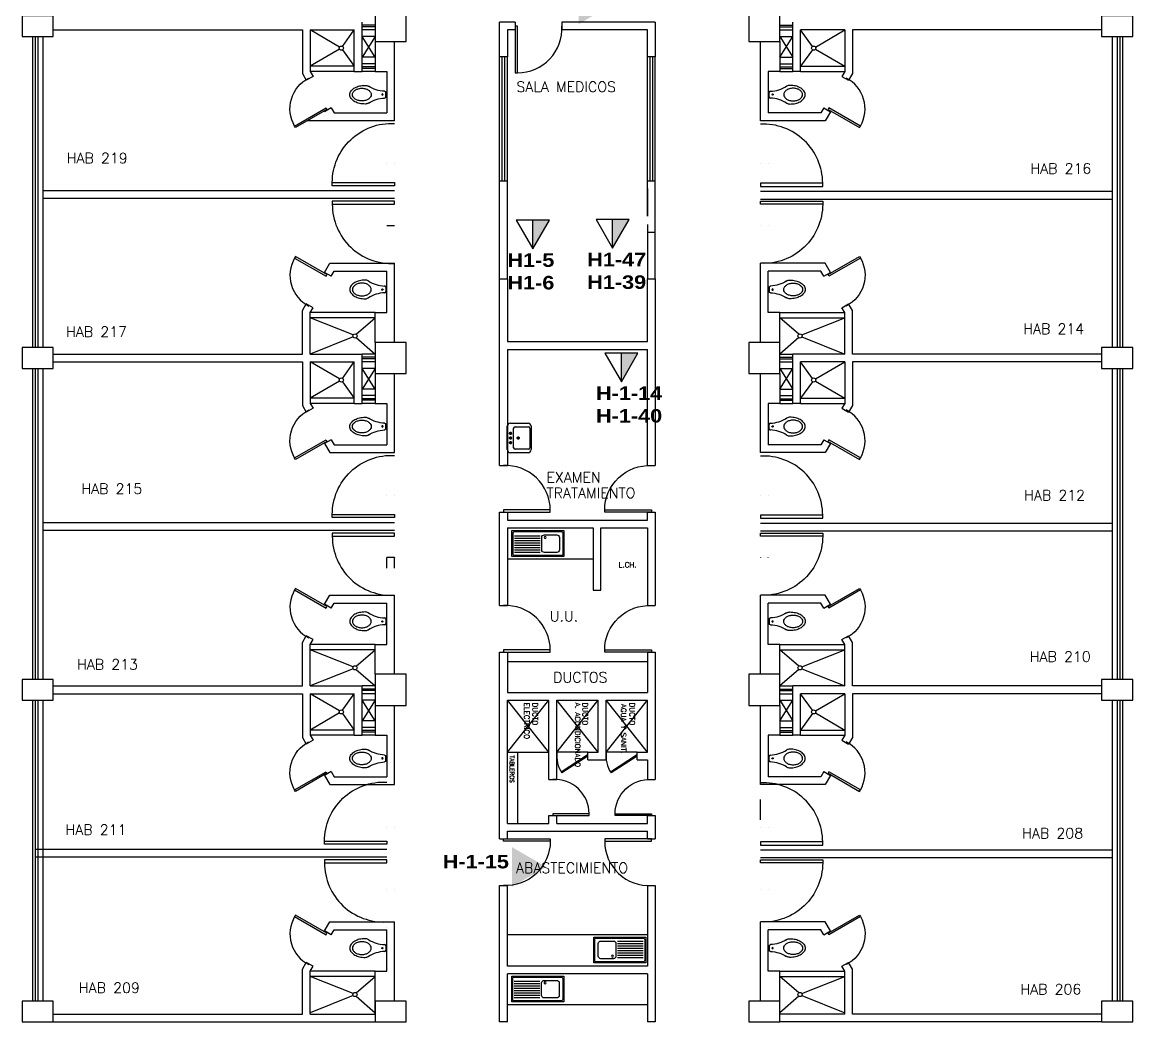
# Model space of a CAD drawing. Header units: metres. Extents: x 51 to 18146, y -212 to 18074.
# Drawn here: x 116.34 to 137.74, y 559.37 to 578.64 of the extents above; entities that cross this region are included whole.
import ezdxf

# ---------------------------------------------------------------- set-up
doc = ezdxf.new("R2010")
doc.units = ezdxf.units.M
doc.layers.get('0').update_dxf_attribs({"color": 250})
for name, color, linetype in [('AY', 1, 'Continuous'), ('COL', 2, 'Continuous'), ('ETIQUETADO RACK (H)', 3, 'Continuous'), ('ETIQUETAS RACK (G)', 3, 'Continuous'), ('MU', 1, 'Continuous'), ('NO', 250, 'Continuous'), ('PA', 7, 'Continuous'), ('PU', 1, 'Continuous'), ('ROTULADO', 7, 'Continuous'), ('SA', 1, 'Continuous'), ('VE', 5, 'Continuous')]:
    doc.layers.add(name, color=color, linetype=linetype)
doc.layers.get('0').freeze()
doc.styles.add('datos', font='ariblk.ttf', dxfattribs={"height": 300})
doc.styles.add('ROMANS', font='romans', dxfattribs={"height": 0.13})

# ---------------------------------------------------------------- blocks, each defined once
blk = doc.blocks.new('AS-03')
at = {"color": 0}
for p, q in [((-0.278, -0.098), (-0.278, 0.242)), ((-0.218, 0.302), (0.232, 0.302)), ((-0.053, 0.242), (-0.113, 0.242)), ((-0.083, 0.272), (-0.083, 0.212)), ((0.037, 0.242), (-0.023, 0.242)), ((0.007, 0.272), (0.007, 0.212)), ((0.127, 0.242), (0.067, 0.242)), ((0.097, 0.272), (0.097, 0.212)), ((0.292, 0.242), (0.292, -0.098)), ((-0.211, -0.103), (-0.211, 0.152)), ((-0.181, 0.182), (0.194, 0.182)), ((0.037, 0.092), (-0.023, 0.092)), ((0.007, 0.122), (0.007, 0.062)), ((0.224, 0.152), (0.224, -0.103)), ((0.232, -0.158), (-0.218, -0.158)), ((0.194, -0.133), (-0.181, -0.133))]:
    blk.add_line(p, q, dxfattribs=at)
for centre in [(-0.083, 0.242), (0.007, 0.242), (0.097, 0.242), (0.007, 0.092)]:
    blk.add_circle(centre, 0.02, dxfattribs=at)
for centre, radius, start, end in [((-0.218, 0.242), 0.06, 90, 180), ((0.232, 0.242), 0.06, 0, 90), ((-0.181, 0.152), 0.03, 90, 180), ((0.194, 0.152), 0.03, 0, 90), ((-0.218, -0.098), 0.06, 180, 270), ((-0.181, -0.103), 0.03, 180, 270), ((0.194, -0.103), 0.03, 270, 0), ((0.232, -0.098), 0.06, 270, 0)]:
    blk.add_arc(centre, radius, start, end, dxfattribs=at)
blk = doc.blocks.new('AS-07')
at = {"color": 0}
for p, q in [((0.446, 0.149), (-0.048, 0.149)), ((0.446, 0.104), (-0.048, 0.104)), ((0.446, 0.059), (-0.048, 0.059)), ((0.446, 0.014), (-0.048, 0.014)), ((0.446, -0.031), (-0.048, -0.031)), ((0.446, -0.076), (-0.048, -0.076)), ((0.446, -0.121), (-0.048, -0.121)), ((0.446, -0.166), (-0.048, -0.166))]:
    blk.add_line(p, q, dxfattribs=at)
blk.add_lwpolyline([(-0.507, 0.25), (-0.507, -0.25), (0.493, -0.25), (0.493, 0.25)], close=True, dxfattribs=at)
for points in [[(-0.487, 0.2), (-0.487, -0.2, 0.414214), (-0.457, -0.23), (0.443, -0.23, 0.414214), (0.473, -0.2), (0.473, 0.2, 0.414214), (0.443, 0.23), (-0.457, 0.23, 0.414214)], [(-0.421, 0.117), (-0.421, -0.123, 0.414214), (-0.371, -0.173), (-0.131, -0.173, 0.414214), (-0.081, -0.123), (-0.081, 0.117, 0.414214), (-0.131, 0.167), (-0.371, 0.167, 0.414214)]]:
    blk.add_lwpolyline(points, format="xyb", close=True, dxfattribs=at)
blk.add_circle((-0.147, 0.118), 0.02, dxfattribs=at)
blk = doc.blocks.new('AS-14')
at = {"color": 0}
blk.add_line((-0.046, 0.483), (0.036, 0.483), dxfattribs=at)
for points in [[(-0.162, 0.158, 0.022879), (-0.17, 0.146, 0.128162), (-0.185, 0.088, 0.055069), (-0.173, -0.023, 0.068879), (-0.14, -0.11, 0.105724), (-0.079, -0.182, 0.165058), (-0.005, -0.207, 0.165058), (0.069, -0.182, 0.105724), (0.13, -0.11, 0.068879), (0.163, -0.023, 0.055069), (0.175, 0.088, 0.128162)], [(0.175, 0.088, 0.128162), (0.16, 0.146, 0.022879), (0.152, 0.158, 0.085166)]]:
    blk.add_lwpolyline(points, format="xyb", dxfattribs=at)
blk.add_lwpolyline([(-0.125, 0.023, 0.068446), (-0.116, -0.049, 0.080596), (-0.09, -0.105, 0.107056), (-0.047, -0.145, 0.138156), (-0.003, -0.158, 0.138156), (0.041, -0.145, 0.107056), (0.083, -0.105, 0.080596), (0.109, -0.049, 0.068446), (0.119, 0.023, 0.068446), (0.109, 0.095, 0.080596), (0.083, 0.151, 0.107056), (0.041, 0.191, 0.138156), (-0.003, 0.203, 0.138156), (-0.047, 0.191, 0.107056), (-0.09, 0.151, 0.080596), (-0.116, 0.095, 0.068446)], format="xyb", close=True, dxfattribs=at)
blk.add_circle((-0.002, 0.42), 0.0125, dxfattribs=at)
for centre, radius, start, end in [((-0.7, 0.487), 0.63, 327.6068, 357.4769), ((-0.046, 0.458), 0.025, 90, 177.4769), ((0.036, 0.458), 0.025, 2.5231, 90), ((0.69, 0.487), 0.63, 182.5231, 212.3932)]:
    blk.add_arc(centre, radius, start, end, dxfattribs=at)
blk = doc.blocks.new('P-DE')
at = {"color": 0}
blk.add_lwpolyline([(-0.05, 1), (-0.05, 0), (0, 0), (0, 1), (-0.05, 1, 0.429311), (-1, 0, 3.280951)], format="xyb", dxfattribs=at)
blk = doc.blocks.new('-COL60-')
at = {"color": 0}
blk.add_lwpolyline([(-0.3, 0.3), (-0.3, -0.3), (0.3, -0.3), (0.3, 0.3)], close=True, dxfattribs=at)
blk = doc.blocks.new('P-IZ')
at = {"color": 0}
blk.add_lwpolyline([(0.05, 1), (0.05, 0), (0, 0), (0, 1), (0.05, 1, -0.429311), (1, 0, -3.280951)], format="xyb", dxfattribs=at)
blk = doc.blocks.new('puinto doble')
at = {"layer": 'ROTULADO'}
h = blk.add_hatch(color=3, dxfattribs=at)
h.dxf.hatch_style = 1
h.paths.add_polyline_path([(132.601, 384.694), (132.601, 384.375), (133.154, 384.375)])
blk.add_lwpolyline([(133.154, 384.375), (132.601, 384.694), (132.601, 384.055)], close=True, dxfattribs=at)
blk.add_lwpolyline([(133.154, 384.375), (132.601, 384.375)], dxfattribs=at)

msp = doc.modelspace()

# ---------------------------------------------------------------- hatches: boundary and pattern name
at = {"layer": 'ETIQUETADO RACK (H)', "transparency": 33554687}
h = msp.add_hatch(color=256, dxfattribs=at)
h.dxf.hatch_style = 1
h.paths.add_polyline_path([(127.731, 578.989), (127.07, 579.37), (127.07, 578.607)])
h = msp.add_hatch(color=256, dxfattribs=at)
h.dxf.hatch_style = 1
h.paths.add_polyline_path([(126.442, 562.352), (125.781, 562.734), (125.781, 561.971)])

# ---------------------------------------------------------------- linework, layer by layer
at = {"layer": 'AY', "color": 0}
for p, q in [((123.144, 577.966), (122.894, 578.366)), ((123.144, 578.366), (122.894, 577.966)), ((123.144, 578.366), (122.894, 578.366)), ((130.944, 578.366), (131.194, 578.366)), ((130.944, 578.366), (131.194, 577.966)), ((130.944, 577.966), (131.194, 578.366)), ((123.144, 577.966), (122.894, 577.966)), ((130.944, 577.966), (131.194, 577.966)), ((123.144, 571.966), (122.894, 571.566)), ((123.144, 571.566), (122.894, 571.966)), ((123.144, 571.966), (122.894, 571.966)), ((130.944, 571.566), (131.194, 571.966)), ((130.944, 571.966), (131.194, 571.566)), ((130.944, 571.966), (131.194, 571.966)), ((123.144, 571.566), (122.894, 571.566)), ((130.944, 571.566), (131.194, 571.566)), ((123.144, 565.166), (122.894, 565.566)), ((123.144, 565.566), (122.894, 565.166)), ((123.144, 565.566), (122.894, 565.566)), ((126.494, 564.566), (125.694, 565.566)), ((125.694, 564.566), (126.494, 565.566)), ((127.444, 564.566), (126.644, 565.566)), ((126.644, 564.566), (127.444, 565.566)), ((128.394, 564.566), (127.594, 565.566)), ((127.599, 564.566), (128.394, 565.566)), ((130.944, 565.566), (131.194, 565.566)), ((130.944, 565.566), (131.194, 565.166)), ((130.944, 565.166), (131.194, 565.566)), ((123.144, 565.166), (122.894, 565.166)), ((130.944, 565.166), (131.194, 565.166)), ((125.694, 564.566), (126.494, 564.566)), ((127.244, 564.566), (126.644, 564.566)), ((128.194, 564.566), (127.594, 564.566))]:
    msp.add_line(p, q, dxfattribs=at)
at = {"layer": 'COL', "color": 15}
for points in [[(116.344, 578.766), (116.344, 578.366), (116.944, 578.366), (116.944, 578.766)], [(137.144, 578.766), (137.144, 578.366), (137.744, 578.366), (137.744, 578.766)], [(116.344, 572.366), (116.344, 571.966), (116.944, 571.966), (116.944, 572.366)], [(137.144, 572.366), (137.144, 571.966), (137.744, 571.966), (137.744, 572.366)], [(116.344, 565.966), (116.344, 565.566), (116.944, 565.566), (116.944, 565.966)], [(137.144, 565.966), (137.144, 565.566), (137.744, 565.566), (137.744, 565.966)], [(116.344, 559.766), (116.344, 559.366), (116.944, 559.366), (116.944, 559.766)], [(123.144, 559.766), (123.144, 559.366), (123.744, 559.366), (123.744, 559.766)], [(130.344, 559.766), (130.344, 559.366), (130.944, 559.366), (130.944, 559.766)], [(137.144, 559.766), (137.144, 559.366), (137.744, 559.366), (137.744, 559.766)]]:
    msp.add_lwpolyline(points, close=True, dxfattribs=at)
at = {"layer": 'MU', "color": 0}
for p, q in [((125.694, 568.291), (127.344, 568.291)), ((125.694, 566.316), (128.394, 566.316)), ((125.894, 563.191), (125.894, 564.566)), ((128.394, 561.041), (125.694, 561.041)), ((128.394, 559.691), (125.694, 559.691))]:
    msp.add_line(p, q, dxfattribs=at)
at = {"layer": 'NO'}
for p, q in [((123.519, 576.74), (121.841, 576.74)), ((123.519, 575.39), (116.744, 575.39)), ((123.519, 575.24), (116.744, 575.24)), ((130.569, 575.381), (137.344, 575.381)), ((130.569, 575.231), (137.344, 575.231)), ((123.519, 568.99), (116.744, 568.99)), ((123.519, 568.84), (116.744, 568.84)), ((130.569, 568.981), (137.344, 568.981)), ((130.569, 568.831), (137.344, 568.831)), ((123.369, 562.69), (116.594, 562.69)), ((130.569, 562.681), (137.344, 562.681)), ((123.369, 562.54), (116.594, 562.54)), ((130.569, 562.531), (137.344, 562.531))]:
    msp.add_line(p, q, dxfattribs=at)
at = {"layer": 'PA', "color": 0}
for p, q in [((116.944, 578.491), (121.744, 578.491)), ((121.744, 578.491), (121.744, 577.651)), ((121.894, 578.491), (122.744, 578.491)), ((121.894, 578.491), (121.894, 577.691)), ((122.744, 577.691), (122.744, 578.491)), ((122.894, 577.691), (122.894, 578.641)), ((125.844, 578.641), (125.544, 578.641)), ((125.544, 577.973), (125.544, 578.641)), ((125.844, 578.491), (125.694, 578.491)), ((125.694, 578.491), (125.694, 577.973)), ((125.844, 578.641), (125.844, 578.491)), ((126.744, 578.641), (126.744, 578.491)), ((128.544, 578.641), (126.744, 578.641)), ((128.394, 578.491), (126.744, 578.491)), ((128.394, 577.973), (128.394, 578.491)), ((128.544, 578.641), (128.544, 577.973)), ((131.194, 577.691), (131.194, 578.641)), ((132.194, 578.491), (131.344, 578.491)), ((131.344, 577.691), (131.344, 578.491)), ((132.194, 578.491), (132.194, 577.691)), ((137.144, 578.491), (132.344, 578.491)), ((132.344, 578.491), (132.344, 577.651)), ((123.144, 578.266), (123.144, 577.691)), ((123.519, 576.74), (123.519, 578.266)), ((130.569, 576.741), (130.569, 578.266)), ((130.944, 578.266), (130.944, 577.691)), ((125.694, 577.973), (125.544, 577.973)), ((128.544, 577.973), (128.394, 577.973)), ((121.744, 577.651), (121.819, 577.521)), ((121.949, 577.596), (121.819, 577.521)), ((121.894, 577.691), (121.949, 577.596)), ((122.744, 577.691), (122.894, 577.691)), ((123.144, 577.691), (123.369, 577.691)), ((123.369, 577.691), (123.369, 576.891)), ((130.719, 577.691), (130.719, 576.891)), ((130.944, 577.691), (130.719, 577.691)), ((131.344, 577.691), (131.194, 577.691)), ((132.194, 577.691), (132.139, 577.596)), ((132.139, 577.596), (132.269, 577.521)), ((132.344, 577.651), (132.269, 577.521)), ((122.299, 576.989), (122.169, 576.914)), ((122.299, 576.989), (122.356, 576.891)), ((131.789, 576.989), (131.732, 576.891)), ((131.789, 576.989), (131.919, 576.914)), ((122.356, 576.891), (123.369, 576.891)), ((123.369, 576.891), (123.369, 576.891)), ((123.369, 576.741), (123.369, 576.74)), ((131.819, 576.741), (130.569, 576.741)), ((130.719, 576.891), (130.72, 576.891)), ((130.72, 576.741), (130.719, 576.74)), ((131.732, 576.891), (130.72, 576.891)), ((131.919, 576.914), (131.819, 576.741)), ((123.369, 575.916), (123.37, 575.916)), ((123.369, 575.916), (123.37, 575.916)), ((123.369, 575.916), (123.37, 575.916)), ((123.519, 575.916), (123.519, 575.916)), ((123.519, 575.916), (123.519, 575.916)), ((123.519, 575.916), (123.519, 575.916)), ((130.57, 575.916), (130.569, 575.916)), ((130.57, 575.916), (130.569, 575.916)), ((130.57, 575.916), (130.569, 575.916)), ((130.719, 575.916), (130.719, 575.916)), ((130.719, 575.916), (130.719, 575.916)), ((130.719, 575.916), (130.719, 575.916)), ((125.544, 573.691), (125.544, 575.573)), ((125.694, 575.573), (125.544, 575.573)), ((125.694, 573.691), (125.694, 575.573)), ((128.394, 574.901), (128.394, 575.573)), ((128.544, 575.573), (128.394, 575.573)), ((128.544, 573.691), (128.544, 575.573)), ((128.394, 575.431), (128.394, 574.901)), ((123.369, 574.715), (123.37, 574.716)), ((123.369, 574.715), (123.37, 574.716)), ((123.369, 574.715), (123.37, 574.716)), ((123.519, 574.716), (123.37, 574.716)), ((123.519, 574.716), (123.519, 574.715)), ((123.519, 574.716), (123.519, 574.715)), ((123.519, 574.716), (123.519, 574.715)), ((128.394, 574.741), (128.394, 573.691)), ((128.394, 574.591), (128.544, 574.591)), ((130.57, 574.716), (130.569, 574.715)), ((130.57, 574.716), (130.569, 574.715)), ((130.57, 574.716), (130.569, 574.715)), ((130.719, 574.715), (130.719, 574.716)), ((130.719, 574.715), (130.719, 574.716)), ((130.719, 574.715), (130.719, 574.716)), ((122.169, 573.817), (122.27, 573.991)), ((122.27, 573.991), (123.519, 573.991)), ((123.369, 573.991), (123.369, 573.991)), ((123.519, 572.466), (123.519, 573.991)), ((131.819, 573.991), (130.569, 573.991)), ((130.569, 572.466), (130.569, 573.991)), ((130.719, 573.991), (130.72, 573.991)), ((131.919, 573.817), (131.819, 573.991)), ((122.299, 573.742), (122.169, 573.817)), ((122.299, 573.742), (122.356, 573.841)), ((122.356, 573.841), (123.369, 573.841)), ((123.369, 573.841), (123.369, 573.84)), ((123.369, 573.041), (123.369, 573.84)), ((130.72, 573.841), (130.719, 573.84)), ((130.719, 573.041), (130.719, 573.84)), ((131.732, 573.841), (130.72, 573.841)), ((131.789, 573.742), (131.732, 573.841)), ((131.789, 573.742), (131.919, 573.817)), ((125.544, 570.091), (125.544, 573.691)), ((125.544, 573.691), (125.694, 573.691)), ((125.694, 573.691), (125.694, 572.481)), ((128.394, 572.481), (128.394, 573.691)), ((128.394, 573.691), (128.544, 573.691)), ((128.544, 573.691), (128.544, 570.091)), ((121.744, 573.081), (121.819, 573.211)), ((121.949, 573.136), (121.819, 573.211)), ((121.894, 573.041), (121.949, 573.136)), ((132.139, 573.136), (132.269, 573.211)), ((132.194, 573.041), (132.139, 573.136)), ((132.344, 573.081), (132.269, 573.211)), ((121.744, 572.241), (121.744, 573.081)), ((121.894, 572.241), (121.894, 573.041)), ((123.144, 572.466), (123.144, 573.041)), ((123.144, 573.041), (123.369, 573.041)), ((130.944, 573.041), (130.719, 573.041)), ((130.944, 572.466), (130.944, 573.041)), ((132.194, 572.241), (132.194, 573.041)), ((132.344, 572.241), (132.344, 573.081)), ((125.694, 572.481), (128.394, 572.481)), ((116.944, 572.241), (121.744, 572.241)), ((116.944, 572.241), (121.744, 572.241)), ((121.894, 572.241), (122.894, 572.241)), ((122.894, 571.291), (122.894, 572.241)), ((125.694, 572.331), (125.694, 570.091)), ((125.694, 572.331), (128.394, 572.331)), ((128.394, 570.091), (128.394, 572.331)), ((132.194, 572.241), (131.194, 572.241)), ((131.194, 571.291), (131.194, 572.241)), ((137.144, 572.241), (132.344, 572.241)), ((137.144, 572.241), (132.344, 572.241)), ((116.944, 572.091), (121.744, 572.091)), ((121.744, 572.091), (121.744, 571.251)), ((121.894, 572.091), (122.744, 572.091)), ((121.894, 572.091), (121.894, 571.291)), ((122.744, 571.291), (122.744, 572.091)), ((132.194, 572.091), (131.344, 572.091)), ((131.344, 571.291), (131.344, 572.091)), ((132.194, 572.091), (132.194, 571.291)), ((132.344, 572.091), (132.344, 571.251)), ((137.144, 572.091), (132.344, 572.091)), ((123.144, 571.866), (123.144, 571.291)), ((123.519, 570.341), (123.519, 571.866)), ((130.569, 570.341), (130.569, 571.866)), ((130.944, 571.866), (130.944, 571.291)), ((121.744, 571.251), (121.819, 571.121)), ((121.949, 571.196), (121.819, 571.121)), ((121.894, 571.291), (121.949, 571.196)), ((122.744, 571.291), (122.894, 571.291)), ((123.144, 571.291), (123.369, 571.291)), ((123.369, 571.291), (123.369, 570.491)), ((130.944, 571.291), (130.719, 571.291)), ((130.719, 571.291), (130.719, 570.491)), ((131.344, 571.291), (131.194, 571.291)), ((132.194, 571.291), (132.139, 571.196)), ((132.139, 571.196), (132.269, 571.121)), ((132.344, 571.251), (132.269, 571.121)), ((122.299, 570.589), (122.169, 570.514)), ((122.299, 570.589), (122.356, 570.491)), ((131.789, 570.589), (131.732, 570.491)), ((131.789, 570.589), (131.919, 570.514)), ((122.169, 570.514), (122.27, 570.341)), ((122.27, 570.341), (123.519, 570.341)), ((122.356, 570.491), (123.369, 570.491)), ((123.369, 570.491), (123.369, 570.491)), ((123.369, 570.341), (123.369, 570.34)), ((131.819, 570.341), (130.569, 570.341)), ((130.719, 570.491), (130.72, 570.491)), ((130.72, 570.341), (130.719, 570.34)), ((131.732, 570.491), (130.72, 570.491)), ((131.919, 570.514), (131.819, 570.341)), ((125.544, 570.091), (125.694, 570.091)), ((128.394, 570.091), (128.544, 570.091)), ((123.369, 569.516), (123.37, 569.516)), ((123.369, 569.516), (123.37, 569.516)), ((123.369, 569.516), (123.37, 569.516)), ((123.519, 569.516), (123.519, 569.516)), ((123.519, 569.516), (123.519, 569.516)), ((123.519, 569.516), (123.519, 569.516)), ((130.57, 569.516), (130.569, 569.516)), ((130.57, 569.516), (130.569, 569.516)), ((130.57, 569.516), (130.569, 569.516)), ((130.719, 569.516), (130.719, 569.516)), ((130.719, 569.516), (130.719, 569.516)), ((130.719, 569.516), (130.719, 569.516)), ((125.544, 569.191), (125.694, 569.191)), ((125.544, 567.391), (125.544, 569.191)), ((125.694, 569.191), (125.694, 569.041)), ((125.694, 569.041), (128.394, 569.041)), ((128.394, 569.191), (128.544, 569.191)), ((128.394, 569.041), (128.394, 569.191)), ((128.544, 569.191), (128.544, 567.391)), ((125.694, 568.891), (125.694, 567.391)), ((125.694, 568.891), (127.344, 568.891)), ((127.344, 568.891), (127.344, 567.691)), ((127.494, 568.891), (128.394, 568.891)), ((127.494, 567.691), (127.494, 568.891)), ((128.394, 568.891), (128.394, 567.391)), ((123.369, 568.315), (123.37, 568.316)), ((123.369, 568.315), (123.37, 568.316)), ((123.369, 568.315), (123.37, 568.316)), ((123.369, 568.113), (123.369, 568.315)), ((123.519, 568.316), (123.37, 568.316)), ((123.519, 568.316), (123.519, 568.315)), ((123.519, 568.316), (123.519, 568.315)), ((123.519, 568.316), (123.519, 568.315)), ((123.519, 568.113), (123.519, 568.315)), ((130.57, 568.316), (130.569, 568.315)), ((130.57, 568.316), (130.569, 568.315)), ((130.57, 568.316), (130.569, 568.315)), ((130.719, 568.315), (130.719, 568.316)), ((130.719, 568.315), (130.719, 568.316)), ((130.719, 568.315), (130.719, 568.316)), ((122.169, 567.417), (122.27, 567.591)), ((122.27, 567.591), (123.519, 567.591)), ((123.369, 567.591), (123.369, 567.591)), ((123.519, 566.066), (123.519, 567.591)), ((127.344, 567.691), (127.494, 567.691)), ((131.819, 567.591), (130.569, 567.591)), ((130.569, 566.066), (130.569, 567.591)), ((130.719, 567.591), (130.72, 567.591)), ((131.919, 567.417), (131.819, 567.591)), ((122.299, 567.342), (122.169, 567.417)), ((122.299, 567.342), (122.356, 567.441)), ((122.356, 567.441), (123.369, 567.441)), ((123.369, 567.441), (123.369, 567.44)), ((123.369, 566.641), (123.369, 567.44)), ((125.544, 567.391), (125.694, 567.391)), ((128.394, 567.391), (128.544, 567.391)), ((130.72, 567.441), (130.719, 567.44)), ((130.719, 566.641), (130.719, 567.44)), ((131.732, 567.441), (130.72, 567.441)), ((131.789, 567.342), (131.732, 567.441)), ((131.789, 567.342), (131.919, 567.417)), ((121.744, 566.681), (121.819, 566.811)), ((121.744, 565.841), (121.744, 566.681)), ((121.949, 566.736), (121.819, 566.811)), ((121.894, 566.641), (121.949, 566.736)), ((132.139, 566.736), (132.269, 566.811)), ((132.194, 566.641), (132.139, 566.736)), ((132.344, 566.681), (132.269, 566.811)), ((132.344, 565.841), (132.344, 566.681)), ((121.894, 565.841), (121.894, 566.641)), ((123.144, 566.641), (121.894, 566.641)), ((123.144, 566.641), (123.369, 566.641)), ((123.144, 566.066), (123.144, 566.641)), ((123.144, 566.066), (123.144, 566.491)), ((125.544, 566.491), (125.694, 566.491)), ((125.544, 562.891), (125.544, 566.491)), ((125.694, 566.491), (125.694, 565.716)), ((128.394, 566.491), (128.394, 565.716)), ((128.394, 566.491), (128.544, 566.491)), ((128.544, 566.491), (128.544, 564.041)), ((130.944, 566.641), (130.719, 566.641)), ((130.944, 566.066), (130.944, 566.641)), ((130.944, 566.066), (130.944, 566.491)), ((132.194, 565.841), (132.194, 566.641)), ((116.944, 565.841), (121.744, 565.841)), ((121.894, 565.841), (122.894, 565.841)), ((122.894, 564.891), (122.894, 565.841)), ((131.194, 564.891), (131.194, 565.841)), ((132.194, 565.841), (131.194, 565.841)), ((137.144, 565.841), (132.344, 565.841)), ((116.944, 565.691), (121.744, 565.691)), ((121.744, 565.691), (121.744, 564.851)), ((121.894, 565.691), (122.744, 565.691)), ((121.894, 565.691), (121.894, 564.891)), ((122.744, 564.891), (122.744, 565.691)), ((125.694, 565.716), (128.394, 565.716)), ((131.344, 564.891), (131.344, 565.691)), ((132.194, 565.691), (131.344, 565.691)), ((132.194, 565.691), (132.194, 564.891)), ((132.344, 565.691), (132.344, 564.851)), ((137.144, 565.691), (132.344, 565.691)), ((123.144, 565.466), (123.144, 564.891)), ((123.519, 563.941), (123.519, 565.466)), ((125.694, 563.191), (125.694, 565.566)), ((125.694, 565.566), (126.494, 565.566)), ((126.494, 564.041), (126.494, 565.566)), ((126.644, 564.041), (126.644, 565.566)), ((126.644, 565.566), (127.444, 565.566)), ((127.444, 564.566), (127.444, 565.566)), ((127.594, 565.566), (128.394, 565.566)), ((127.594, 564.416), (127.594, 565.566)), ((128.394, 564.566), (128.394, 565.566)), ((130.569, 563.941), (130.569, 565.466)), ((130.944, 565.466), (130.944, 564.891)), ((121.744, 564.851), (121.819, 564.721)), ((121.949, 564.796), (121.819, 564.721)), ((121.894, 564.891), (121.949, 564.796)), ((122.744, 564.891), (122.894, 564.891)), ((123.144, 564.891), (123.369, 564.891)), ((123.369, 564.891), (123.369, 564.091)), ((130.719, 564.891), (130.719, 564.091)), ((130.944, 564.891), (130.719, 564.891)), ((131.344, 564.891), (131.194, 564.891)), ((132.194, 564.891), (132.139, 564.796)), ((132.139, 564.796), (132.269, 564.721)), ((132.344, 564.851), (132.269, 564.721)), ((127.244, 564.416), (127.244, 564.566)), ((127.244, 564.566), (127.444, 564.566)), ((128.194, 564.566), (128.394, 564.566)), ((128.194, 564.416), (128.194, 564.566)), ((127.244, 564.416), (127.594, 564.416)), ((128.194, 564.416), (128.394, 564.416)), ((128.394, 564.416), (128.394, 564.041)), ((122.299, 564.189), (122.169, 564.114)), ((122.169, 564.114), (122.27, 563.941)), ((122.299, 564.189), (122.356, 564.091)), ((131.789, 564.189), (131.732, 564.091)), ((131.789, 564.189), (131.919, 564.114)), ((131.919, 564.114), (131.819, 563.941)), ((122.27, 563.941), (123.519, 563.941)), ((122.356, 564.091), (123.369, 564.091)), ((123.369, 564.091), (123.369, 564.091)), ((123.369, 563.941), (123.369, 563.94)), ((126.494, 564.041), (126.644, 564.041)), ((128.394, 564.041), (128.544, 564.041)), ((131.819, 563.941), (130.569, 563.941)), ((130.719, 564.091), (130.72, 564.091)), ((130.72, 563.941), (130.719, 563.94)), ((131.732, 564.091), (130.72, 564.091)), ((130.569, 563.263), (130.569, 563.653)), ((126.494, 563.341), (126.644, 563.341)), ((126.494, 563.191), (126.494, 563.341)), ((126.644, 563.191), (126.644, 563.341)), ((128.394, 563.341), (128.544, 563.341)), ((128.394, 563.191), (128.394, 563.341)), ((128.544, 563.341), (128.544, 562.891)), ((123.369, 563.116), (123.37, 563.116)), ((123.369, 563.116), (123.37, 563.116)), ((123.369, 563.116), (123.37, 563.116)), ((123.519, 563.116), (123.519, 563.116)), ((123.519, 563.116), (123.519, 563.116)), ((123.519, 563.116), (123.519, 563.116)), ((125.694, 563.191), (126.494, 563.191)), ((125.694, 563.041), (128.394, 563.041)), ((125.694, 562.891), (125.694, 563.041)), ((126.644, 563.191), (128.394, 563.191)), ((128.394, 562.891), (128.394, 563.041)), ((130.57, 563.116), (130.569, 563.116)), ((130.57, 563.116), (130.569, 563.116)), ((130.57, 563.116), (130.569, 563.116)), ((130.719, 563.116), (130.719, 563.116)), ((130.719, 563.116), (130.719, 563.116)), ((130.719, 563.116), (130.719, 563.116)), ((125.544, 562.891), (125.694, 562.891)), ((128.394, 562.891), (128.544, 562.891)), ((125.544, 559.366), (125.544, 561.991)), ((125.544, 561.991), (125.694, 561.991)), ((125.694, 560.441), (125.694, 561.991)), ((128.394, 561.991), (128.394, 560.441)), ((128.394, 561.991), (128.544, 561.991)), ((128.544, 561.991), (128.544, 559.366)), ((123.369, 561.915), (123.37, 561.916)), ((123.369, 561.915), (123.37, 561.916)), ((123.369, 561.915), (123.37, 561.916)), ((123.369, 561.915), (123.37, 561.916)), ((123.519, 561.916), (123.519, 561.915)), ((123.519, 561.916), (123.519, 561.915)), ((123.519, 561.916), (123.519, 561.915)), ((123.519, 561.916), (123.519, 561.915)), ((130.57, 561.916), (130.569, 561.915)), ((130.57, 561.916), (130.569, 561.915)), ((130.57, 561.916), (130.569, 561.915)), ((130.57, 561.916), (130.569, 561.915)), ((130.719, 561.915), (130.719, 561.916)), ((130.719, 561.915), (130.719, 561.916)), ((130.719, 561.915), (130.719, 561.916)), ((130.719, 561.915), (130.719, 561.916)), ((122.169, 561.117), (122.27, 561.291)), ((122.299, 561.042), (122.169, 561.117)), ((122.27, 561.291), (123.519, 561.291)), ((122.299, 561.042), (122.356, 561.141)), ((122.356, 561.141), (123.369, 561.141)), ((123.369, 561.291), (123.369, 561.291)), ((123.369, 561.191), (123.369, 561.191)), ((123.369, 561.141), (123.369, 561.14)), ((123.369, 560.341), (123.369, 561.14)), ((123.519, 559.766), (123.519, 561.291)), ((130.569, 559.766), (130.569, 561.291)), ((131.819, 561.291), (130.569, 561.291)), ((130.719, 561.291), (130.72, 561.291)), ((130.719, 561.191), (130.72, 561.191)), ((130.72, 561.141), (130.719, 561.14)), ((130.719, 560.341), (130.719, 561.14)), ((131.732, 561.141), (130.72, 561.141)), ((131.789, 561.042), (131.732, 561.141)), ((131.789, 561.042), (131.919, 561.117)), ((131.919, 561.117), (131.819, 561.291)), ((123.369, 561.041), (123.369, 561.04)), ((130.72, 561.041), (130.719, 561.04)), ((121.744, 560.381), (121.819, 560.511)), ((121.949, 560.436), (121.819, 560.511)), ((132.139, 560.436), (132.269, 560.511)), ((132.344, 560.381), (132.269, 560.511)), ((121.744, 559.516), (121.744, 560.381)), ((121.894, 560.341), (121.949, 560.436)), ((121.894, 559.516), (121.894, 560.341)), ((123.145, 560.341), (123.144, 560.34)), ((123.144, 559.666), (123.144, 560.34)), ((123.145, 560.341), (123.369, 560.341)), ((123.369, 560.341), (123.369, 560.341)), ((128.394, 560.441), (125.694, 560.441)), ((125.694, 559.366), (125.694, 560.291)), ((128.394, 560.291), (125.694, 560.291)), ((128.394, 560.291), (128.394, 559.366)), ((130.719, 560.341), (130.72, 560.341)), ((130.944, 560.341), (130.72, 560.341)), ((130.944, 560.341), (130.944, 560.34)), ((130.944, 559.666), (130.944, 560.34)), ((132.194, 560.341), (132.139, 560.436)), ((132.194, 559.516), (132.194, 560.341)), ((132.344, 559.516), (132.344, 560.381)), ((123.144, 559.516), (123.144, 560.091)), ((130.944, 559.516), (130.944, 560.091)), ((116.944, 559.516), (121.744, 559.516)), ((121.744, 559.516), (121.744, 559.516)), ((121.744, 559.516), (121.744, 559.516)), ((121.894, 559.516), (121.895, 559.516)), ((121.894, 559.516), (121.895, 559.516)), ((121.895, 559.516), (123.144, 559.516)), ((122.894, 559.516), (123.144, 559.516)), ((123.144, 559.516), (123.144, 559.516)), ((132.194, 559.516), (130.944, 559.516)), ((137.144, 559.516), (132.344, 559.516)), ((116.944, 559.366), (123.144, 559.366)), ((125.694, 559.366), (125.544, 559.366)), ((128.544, 559.366), (128.394, 559.366)), ((137.144, 559.366), (130.944, 559.366))]:
    msp.add_line(p, q, dxfattribs=at)
at = {"layer": 'PU', "color": 15}
for p, q in [((127.233, 564.507), (126.73, 564.18)), ((127.244, 564.491), (126.741, 564.164)), ((128.183, 564.507), (127.68, 564.18)), ((128.194, 564.491), (127.691, 564.164))]:
    msp.add_line(p, q, dxfattribs=at)
for centre in [(127.244, 564.491), (128.194, 564.491)]:
    msp.add_arc(centre, 0.6, 172.8192, 213.0239, dxfattribs=at)
at = {"layer": 'SA', "color": 15}
for p, q in [((122.46, 578.161), (121.894, 578.491)), ((122.46, 578.161), (121.894, 578.491)), ((122.518, 578.173), (122.744, 578.491)), ((122.518, 578.173), (122.744, 578.491)), ((131.571, 578.173), (131.344, 578.491)), ((131.571, 578.173), (131.344, 578.491)), ((131.629, 578.161), (132.194, 578.491)), ((131.629, 578.161), (132.194, 578.491)), ((122.46, 578.121), (121.894, 577.791)), ((122.46, 578.121), (121.894, 577.791)), ((122.518, 578.108), (122.744, 577.791)), ((122.518, 578.108), (122.744, 577.791)), ((131.571, 578.108), (131.344, 577.791)), ((131.571, 578.108), (131.344, 577.791)), ((131.629, 578.121), (132.194, 577.791)), ((131.629, 578.121), (132.194, 577.791)), ((122.744, 577.791), (121.894, 577.791)), ((122.744, 577.791), (121.894, 577.791)), ((122.744, 577.691), (121.894, 577.691)), ((122.744, 577.691), (121.894, 577.691)), ((131.344, 577.791), (132.194, 577.791)), ((131.344, 577.791), (132.194, 577.791)), ((131.344, 577.691), (132.194, 577.691)), ((131.344, 577.691), (132.194, 577.691)), ((123.144, 573.041), (121.894, 573.041)), ((123.144, 573.041), (121.894, 573.041)), ((122.722, 572.611), (121.894, 572.941)), ((123.144, 572.941), (121.894, 572.941)), ((122.722, 572.611), (121.894, 572.941)), ((123.144, 572.941), (121.894, 572.941)), ((122.78, 572.623), (123.144, 572.941)), ((122.78, 572.623), (123.144, 572.941)), ((130.944, 573.041), (132.194, 573.041)), ((130.944, 573.041), (132.194, 573.041)), ((130.944, 572.941), (132.194, 572.941)), ((131.309, 572.623), (130.944, 572.941)), ((130.944, 572.941), (132.194, 572.941)), ((131.309, 572.623), (130.944, 572.941)), ((131.367, 572.611), (132.194, 572.941)), ((131.367, 572.611), (132.194, 572.941)), ((122.722, 572.571), (121.894, 572.241)), ((122.722, 572.571), (121.894, 572.241)), ((122.78, 572.558), (123.144, 572.241)), ((122.78, 572.558), (123.144, 572.241)), ((131.309, 572.558), (130.944, 572.241)), ((131.309, 572.558), (130.944, 572.241)), ((131.367, 572.571), (132.194, 572.241)), ((131.367, 572.571), (132.194, 572.241)), ((122.46, 571.761), (121.894, 572.091)), ((122.46, 571.761), (121.894, 572.091)), ((122.518, 571.773), (122.744, 572.091)), ((122.518, 571.773), (122.744, 572.091)), ((131.571, 571.773), (131.344, 572.091)), ((131.571, 571.773), (131.344, 572.091)), ((131.629, 571.761), (132.194, 572.091)), ((131.629, 571.761), (132.194, 572.091)), ((122.46, 571.721), (121.894, 571.391)), ((122.46, 571.721), (121.894, 571.391)), ((122.518, 571.708), (122.744, 571.391)), ((122.518, 571.708), (122.744, 571.391)), ((131.571, 571.708), (131.344, 571.391)), ((131.571, 571.708), (131.344, 571.391)), ((131.629, 571.721), (132.194, 571.391)), ((131.629, 571.721), (132.194, 571.391)), ((122.744, 571.391), (121.894, 571.391)), ((122.744, 571.391), (121.894, 571.391)), ((131.344, 571.391), (132.194, 571.391)), ((131.344, 571.391), (132.194, 571.391)), ((122.744, 571.291), (121.894, 571.291)), ((122.744, 571.291), (121.894, 571.291)), ((131.344, 571.291), (132.194, 571.291)), ((131.344, 571.291), (132.194, 571.291)), ((123.144, 566.641), (121.894, 566.641)), ((123.144, 566.641), (121.894, 566.641)), ((123.144, 566.641), (121.894, 566.641)), ((123.144, 566.541), (121.894, 566.541)), ((122.722, 566.211), (121.894, 566.541)), ((122.722, 566.211), (121.894, 566.541)), ((123.144, 566.541), (121.894, 566.541)), ((123.144, 566.541), (121.894, 566.541)), ((122.722, 566.211), (121.894, 566.541)), ((122.78, 566.223), (123.144, 566.541)), ((122.78, 566.223), (123.144, 566.541)), ((122.78, 566.223), (123.144, 566.541)), ((130.944, 566.641), (132.194, 566.641)), ((130.944, 566.641), (132.194, 566.641)), ((130.944, 566.641), (132.194, 566.641)), ((131.309, 566.223), (130.944, 566.541)), ((130.944, 566.541), (132.194, 566.541)), ((131.309, 566.223), (130.944, 566.541)), ((130.944, 566.541), (132.194, 566.541)), ((130.944, 566.541), (132.194, 566.541)), ((131.309, 566.223), (130.944, 566.541)), ((131.367, 566.211), (132.194, 566.541)), ((131.367, 566.211), (132.194, 566.541)), ((131.367, 566.211), (132.194, 566.541)), ((122.722, 566.171), (121.894, 565.841)), ((122.722, 566.171), (121.894, 565.841)), ((122.722, 566.171), (121.894, 565.841)), ((122.78, 566.158), (123.144, 565.841)), ((122.78, 566.158), (123.144, 565.841)), ((122.78, 566.158), (123.144, 565.841)), ((131.309, 566.158), (130.944, 565.841)), ((131.309, 566.158), (130.944, 565.841)), ((131.309, 566.158), (130.944, 565.841)), ((131.367, 566.171), (132.194, 565.841)), ((131.367, 566.171), (132.194, 565.841)), ((131.367, 566.171), (132.194, 565.841)), ((122.46, 565.361), (121.894, 565.691)), ((122.46, 565.361), (121.894, 565.691)), ((122.46, 565.361), (121.894, 565.691)), ((122.518, 565.373), (122.744, 565.691)), ((122.518, 565.373), (122.744, 565.691)), ((122.518, 565.373), (122.744, 565.691)), ((131.571, 565.373), (131.344, 565.691)), ((131.571, 565.373), (131.344, 565.691)), ((131.571, 565.373), (131.344, 565.691)), ((131.629, 565.361), (132.194, 565.691)), ((131.629, 565.361), (132.194, 565.691)), ((131.629, 565.361), (132.194, 565.691)), ((122.46, 565.321), (121.894, 564.991)), ((122.46, 565.321), (121.894, 564.991)), ((122.518, 565.308), (122.744, 564.991)), ((122.518, 565.308), (122.744, 564.991)), ((131.571, 565.308), (131.344, 564.991)), ((131.571, 565.308), (131.344, 564.991)), ((131.629, 565.321), (132.194, 564.991)), ((131.629, 565.321), (132.194, 564.991)), ((122.744, 564.991), (121.894, 564.991)), ((122.744, 564.991), (121.894, 564.991)), ((131.344, 564.991), (132.194, 564.991)), ((131.344, 564.991), (132.194, 564.991)), ((122.744, 564.891), (121.894, 564.891)), ((122.744, 564.891), (121.894, 564.891)), ((131.344, 564.891), (132.194, 564.891)), ((131.344, 564.891), (132.194, 564.891)), ((123.144, 560.341), (121.894, 560.341)), ((123.144, 560.341), (121.894, 560.341)), ((130.944, 560.341), (132.194, 560.341)), ((130.944, 560.341), (132.194, 560.341)), ((123.144, 560.241), (121.894, 560.241)), ((122.722, 559.911), (121.894, 560.241)), ((122.722, 559.911), (121.894, 560.241)), ((123.144, 560.241), (121.894, 560.241)), ((122.78, 559.923), (123.144, 560.241)), ((122.78, 559.923), (123.144, 560.241)), ((131.309, 559.923), (130.944, 560.241)), ((130.944, 560.241), (132.194, 560.241)), ((130.944, 560.241), (132.194, 560.241)), ((131.309, 559.923), (130.944, 560.241)), ((131.367, 559.911), (132.194, 560.241)), ((131.367, 559.911), (132.194, 560.241)), ((122.722, 559.871), (121.894, 559.541)), ((122.722, 559.871), (121.894, 559.541)), ((122.78, 559.858), (123.144, 559.541)), ((122.78, 559.858), (123.144, 559.541)), ((131.309, 559.858), (130.944, 559.541)), ((131.309, 559.858), (130.944, 559.541)), ((131.367, 559.871), (132.194, 559.541)), ((131.367, 559.871), (132.194, 559.541))]:
    msp.add_line(p, q, dxfattribs=at)
for centre in [(122.494, 578.141), (122.494, 578.141), (131.594, 578.141), (131.594, 578.141), (122.756, 572.591), (122.756, 572.591), (131.332, 572.591), (131.332, 572.591), (122.494, 571.741), (122.494, 571.741), (131.594, 571.741), (131.594, 571.741), (122.756, 566.191), (122.756, 566.191), (122.756, 566.191), (131.332, 566.191), (131.332, 566.191), (131.332, 566.191), (122.494, 565.341), (122.494, 565.341), (122.494, 565.341), (131.594, 565.341), (131.594, 565.341), (131.594, 565.341), (122.756, 559.891), (122.756, 559.891), (131.332, 559.891), (131.332, 559.891)]:
    msp.add_circle(centre, 0.04, dxfattribs=at)
at = {"layer": 'VE', "color": 0}
for p, q in [((123.144, 578.581), (122.894, 578.581)), ((123.144, 578.551), (122.894, 578.551)), ((123.144, 578.491), (122.894, 578.491)), ((130.944, 578.581), (131.194, 578.581)), ((130.944, 578.551), (131.194, 578.551)), ((130.944, 578.491), (131.194, 578.491)), ((116.544, 578.366), (116.544, 572.366)), ((116.594, 578.366), (116.594, 572.366)), ((116.644, 578.366), (116.644, 572.366)), ((116.744, 578.366), (116.744, 572.366)), ((137.344, 578.366), (137.344, 572.366)), ((137.444, 578.366), (137.444, 572.366)), ((137.494, 578.366), (137.494, 572.366)), ((137.544, 578.366), (137.544, 572.366)), ((123.144, 577.841), (122.894, 577.841)), ((125.544, 575.573), (125.544, 577.973)), ((125.594, 575.573), (125.594, 577.973)), ((125.644, 575.573), (125.644, 577.973)), ((125.694, 575.573), (125.694, 577.973)), ((128.394, 575.573), (128.394, 577.973)), ((128.444, 575.573), (128.444, 577.973)), ((128.494, 575.573), (128.494, 577.973)), ((128.544, 575.573), (128.544, 577.973)), ((130.944, 577.841), (131.194, 577.841)), ((123.144, 577.781), (122.894, 577.781)), ((123.144, 577.751), (122.894, 577.751)), ((123.144, 577.691), (122.894, 577.691)), ((130.944, 577.781), (131.194, 577.781)), ((130.944, 577.751), (131.194, 577.751)), ((130.944, 577.691), (131.194, 577.691)), ((123.144, 572.241), (122.894, 572.241)), ((130.944, 572.241), (131.194, 572.241)), ((123.144, 572.181), (122.894, 572.181)), ((123.144, 572.151), (122.894, 572.151)), ((123.144, 572.091), (122.894, 572.091)), ((130.944, 572.181), (131.194, 572.181)), ((130.944, 572.151), (131.194, 572.151)), ((130.944, 572.091), (131.194, 572.091)), ((116.544, 571.966), (116.544, 565.966)), ((116.594, 571.966), (116.594, 565.966)), ((116.644, 571.966), (116.644, 565.966)), ((116.744, 571.966), (116.744, 565.966)), ((137.344, 571.966), (137.344, 565.966)), ((137.444, 571.966), (137.444, 565.966)), ((137.494, 571.966), (137.494, 565.966)), ((137.544, 571.966), (137.544, 565.966)), ((123.144, 571.441), (122.894, 571.441)), ((123.144, 571.381), (122.894, 571.381)), ((130.944, 571.441), (131.194, 571.441)), ((130.944, 571.381), (131.194, 571.381)), ((123.144, 571.351), (122.894, 571.351)), ((123.144, 571.291), (122.894, 571.291)), ((130.944, 571.351), (131.194, 571.351)), ((130.944, 571.291), (131.194, 571.291)), ((137.344, 568.866), (137.344, 565.966)), ((137.444, 568.866), (137.444, 565.966)), ((137.494, 568.866), (137.494, 565.966)), ((137.544, 568.866), (137.544, 565.966)), ((123.144, 565.841), (122.894, 565.841)), ((130.944, 565.841), (131.194, 565.841)), ((123.144, 565.781), (122.894, 565.781)), ((123.144, 565.751), (122.894, 565.751)), ((123.144, 565.691), (122.894, 565.691)), ((130.944, 565.781), (131.194, 565.781)), ((130.944, 565.751), (131.194, 565.751)), ((130.944, 565.691), (131.194, 565.691)), ((116.544, 565.566), (116.544, 559.766)), ((116.594, 565.566), (116.594, 559.766)), ((116.644, 565.566), (116.644, 559.766)), ((116.744, 565.566), (116.744, 559.766)), ((137.344, 565.566), (137.344, 559.766)), ((137.444, 565.566), (137.444, 559.766)), ((137.494, 565.566), (137.494, 559.766)), ((137.544, 565.566), (137.544, 559.766)), ((123.144, 565.041), (122.894, 565.041)), ((123.144, 564.981), (122.894, 564.981)), ((130.944, 565.041), (131.194, 565.041)), ((130.944, 564.981), (131.194, 564.981)), ((123.144, 564.951), (122.894, 564.951)), ((123.144, 564.891), (122.894, 564.891)), ((130.944, 564.951), (131.194, 564.951)), ((130.944, 564.891), (131.194, 564.891))]:
    msp.add_line(p, q, dxfattribs=at)

# ---------------------------------------------------------------- block references
at = {"layer": 'COL', "color": 15}
for p in [(123.444, 578.566), (130.644, 578.566), (123.444, 572.166), (130.644, 572.166), (123.444, 565.766), (130.644, 565.766)]:
    msp.add_blockref('-COL60-', p, dxfattribs=at)
at = {"layer": 'PU', "color": 0}
for name, p, xscale, yscale, zscale, rotation in [('P-DE', (125.844, 578.566), 0.9, 0.9, 0.9, 180), ('P-DE', (122.217, 576.957), -0.7000000000000001, 0.7000000000000001, 0.7000000000000001, 120), ('P-DE', (131.872, 576.957), 0.7000000000000002, 0.7000000000000002, 0.7000000000000002, 239.9999999999999), ('P-IZ', (123.519, 575.487), 1.199999999999999, 1.199999999999999, 1.199999999999999, 90.00000000000003), ('P-IZ', (130.569, 575.474), -1.199999999999999, 1.199999999999999, 1.199999999999999, 270.0000000060976), ('P-IZ', (123.519, 575.19), -1.199999999999999, 1.199999999999999, 1.199999999999999, 90), ('P-IZ', (130.569, 575.191), 1.199999999999999, 1.199999999999999, 1.199999999999999, 270), ('P-DE', (122.217, 573.774), 0.7000000000000001, 0.7000000000000001, 0.7000000000000001, 59.99999999999994), ('P-DE', (131.872, 573.774), -0.7000000000000001, 0.7000000000000001, 0.7000000000000001, 300), ('P-DE', (122.217, 570.557), -0.7000000000000001, 0.7000000000000001, 0.7000000000000001, 120), ('P-DE', (131.872, 570.557), 0.7000000000000002, 0.7000000000000002, 0.7000000000000002, 239.9999999999999), ('P-IZ', (123.519, 569.087), 1.199999999999999, 1.199999999999999, 1.199999999999999, 90.00000000000003), ('P-IZ', (125.619, 569.191), -0.9, 0.9, 0.9, 270), ('P-DE', (128.469, 569.191), -0.9, 0.9, 0.9, 90), ('P-IZ', (130.569, 569.074), -1.199999999999999, 1.199999999999999, 1.199999999999999, 270.0000000060976), ('P-IZ', (123.519, 568.79), -1.199999999999999, 1.199999999999999, 1.199999999999999, 90), ('P-IZ', (130.569, 568.791), 1.199999999999999, 1.199999999999999, 1.199999999999999, 270), ('P-DE', (122.217, 567.374), 0.7000000000000001, 0.7000000000000001, 0.7000000000000001, 59.99999999999994), ('P-DE', (131.872, 567.374), -0.7000000000000001, 0.7000000000000001, 0.7000000000000001, 300), ('P-DE', (125.619, 566.491), 0.9, 0.9, 0.9, 270), ('P-IZ', (128.469, 566.491), 0.9, 0.9, 0.9, 90), ('P-DE', (122.217, 564.157), -0.7000000000000001, 0.7000000000000001, 0.7000000000000001, 120), ('P-DE', (131.872, 564.157), 0.7000000000000002, 0.7000000000000002, 0.7000000000000002, 239.9999999999999), ('P-IZ', (123.369, 562.788), 1.199999999999999, 1.199999999999999, 1.199999999999999, 90.00000000000003), ('P-DE', (126.569, 563.341), 0.7000000000000001, 0.7000000000000001, 0.7000000000000001, 270), ('P-DE', (128.469, 563.341), -0.7000000000000001, 0.7000000000000001, 0.7000000000000001, 90), ('P-IZ', (130.569, 562.774), -1.199999999999999, 1.199999999999999, 1.199999999999999, 270.0000000060976), ('P-DE', (125.619, 562.891), -0.9, 0.9, 0.9, 270), ('P-IZ', (128.469, 562.891), -0.9, 0.9, 0.9, 90), ('P-IZ', (123.369, 562.491), -1.199999999999999, 1.199999999999999, 1.199999999999999, 90), ('P-IZ', (130.569, 562.491), 1.199999999999999, 1.199999999999999, 1.199999999999999, 270), ('P-DE', (122.217, 561.074), 0.7000000000000001, 0.7000000000000001, 0.7000000000000001, 59.99999999999994), ('P-DE', (131.872, 561.074), -0.7000000000000001, 0.7000000000000001, 0.7000000000000001, 300)]:
    msp.add_blockref(name, p, dxfattribs=dict(at, xscale=xscale, yscale=yscale, zscale=zscale, rotation=rotation))
at = {"layer": 'ROTULADO', "rotation": 270}
for p in [(-258.191, 707.425), (-256.654, 707.435), (-256.485, 704.857)]:
    msp.add_blockref('puinto doble', p, dxfattribs=at)
at = {"layer": 'SA', "color": 0, "xscale": -1}
for p, rotation in [((122.866, 577.248), 270.0000000118414), ((131.223, 573.483), 90.0000000118414), ((122.866, 570.848), 270.0000000118414), ((131.223, 567.083), 90.0000000118414), ((131.223, 567.083), 90.0000000118414), ((122.866, 564.448), 270.0000000118414), ((122.866, 564.448), 270.0000000118414), ((131.223, 560.783), 90.0000000118414), ((131.223, 560.783), 90.0000000118414)]:
    msp.add_blockref('AS-14', p, dxfattribs=dict(at, rotation=rotation))
at = {"layer": 'SA', "color": 0}
for name, p, rotation in [('AS-14', (131.223, 577.248), 89.99999998815859), ('AS-14', (122.866, 573.483), 269.9999999881586), ('AS-14', (131.223, 570.848), 89.99999998815859), ('AS-03', (125.994, 570.616), 90), ('AS-03', (125.994, 570.616), 90), ('AS-14', (122.866, 567.083), 269.9999999881586), ('AS-14', (122.866, 567.083), 269.9999999881586), ('AS-14', (131.223, 564.448), 89.99999998815859), ('AS-14', (131.223, 564.448), 89.99999998815859), ('AS-14', (122.866, 560.783), 269.9999999881586), ('AS-14', (122.866, 560.783), 269.9999999881586)]:
    msp.add_blockref(name, p, dxfattribs=dict(at, rotation=rotation))
at = {"layer": 'SA', "color": 15, "xscale": -1}
for p in [(126.275, 568.588), (126.275, 568.588), (126.272, 559.998), (126.272, 559.998), (126.272, 559.998)]:
    msp.add_blockref('AS-07', p, dxfattribs=at)
at = {"layer": 'SA', "color": 15, "xscale": -1, "rotation": 180}
msp.add_blockref('AS-07', (127.866, 560.75), dxfattribs=at)
msp.add_blockref('AS-07', (127.866, 560.75), dxfattribs=at)
msp.add_blockref('AS-07', (127.866, 560.75), dxfattribs=at)

# ---------------------------------------------------------------- texts
at = {"layer": 'ETIQUETAS RACK (G)', "transparency": 33554687, "char_height": 0.2608, "width": 1.40727, "attachment_point": 1, "style": 'datos'}
for s, insert in [('H1-5\\PH1-6', (125.694, 574.183)), ('H1-47\\PH1-39', (127.231, 574.194)), ('H-1-14\\PH-1-40', (127.401, 571.616)), ('H-1-15', (124.448, 562.585))]:
    msp.add_mtext(s, dxfattribs=dict(at, insert=insert))
at = {"layer": 'NO', "color": 0, "style": 'ROMANS'}
for s, height, p in [('SALA MEDICOS', 0.2, (125.866, 577.296)), ('HAB 219', 0.2, (117.202, 575.92)), ('HAB 216', 0.2, (135.77, 575.719)), ('HAB 217', 0.2, (117.189, 572.571)), ('HAB 214', 0.2, (135.634, 572.628)), ('EXAMEN', 0.2, (126.446, 569.764)), ('EXAMEN', 0.2, (126.446, 569.764)), ('HAB 215', 0.2, (117.484, 569.544)), ('TRATAMIENTO', 0.2, (126.446, 569.464)), ('TRATAMIENTO', 0.2, (126.446, 569.464)), ('HAB 212', 0.2, (135.651, 569.42)), ('L.CH.', 0.1, (127.838, 568.128)), ('L.CH.', 0.1, (127.838, 568.128)), ('U.U.', 0.2, (126.509, 567.086)), ('U.U.', 0.2, (126.509, 567.086)), ('U.U.', 0.2, (126.509, 567.086)), ('HAB 210', 0.2, (135.759, 566.307)), ('HAB 213', 0.2, (117.401, 566.156)), ('DUCTOS', 0.2, (126.576, 565.908)), ('HAB 211', 0.2, (117.178, 562.968)), ('HAB 208', 0.2, (135.613, 562.902)), ('ABASTECIMIENTO', 0.2, (125.859, 562.235)), ('ABASTECIMIENTO', 0.2, (125.859, 562.235)), ('ABASTECIMIENTO', 0.2, (125.859, 562.235)), ('HAB 209', 0.2, (117.436, 559.922)), ('HAB 206', 0.2, (135.578, 559.893))]:
    msp.add_text(s, height=height, dxfattribs=at).set_placement(p)
for s, height, p in [('ELECTRICO', 0.1, (126.017, 565.52)), ('ELECTRICO', 0.1, (126.017, 565.52)), ('ELECTRICO', 0.1, (126.017, 565.52)), ('DUCTO', 0.1, (126.177, 565.52)), ('DUCTO', 0.1, (126.177, 565.52)), ('DUCTO', 0.1, (126.177, 565.52)), ('A. ACONDICIONADO', 0.1, (126.998, 565.52)), ('A. ACONDICIONADO', 0.1, (126.998, 565.52)), ('A. ACONDICIONADO', 0.1, (126.998, 565.52)), ('DUCTO', 0.1, (127.141, 565.52)), ('DUCTO', 0.1, (127.141, 565.52)), ('DUCTO', 0.1, (127.141, 565.52)), ('AGUA Y SANIT.', 0.1, (127.883, 565.494)), ('AGUA Y SANIT.', 0.1, (127.883, 565.494)), ('AGUA Y SANIT.', 0.1, (127.883, 565.494)), ('DUCTO', 0.1, (128.048, 565.52)), ('DUCTO', 0.1, (128.048, 565.52)), ('DUCTO', 0.1, (128.048, 565.52)), ('TABLEROS', 0.08, (125.741, 564.502)), ('TABLEROS', 0.08, (125.741, 564.502)), ('TABLEROS', 0.08, (125.741, 564.502))]:
    msp.add_text(s, height=height, rotation=270, dxfattribs=at).set_placement(p)

doc.saveas('drawing.dxf')
